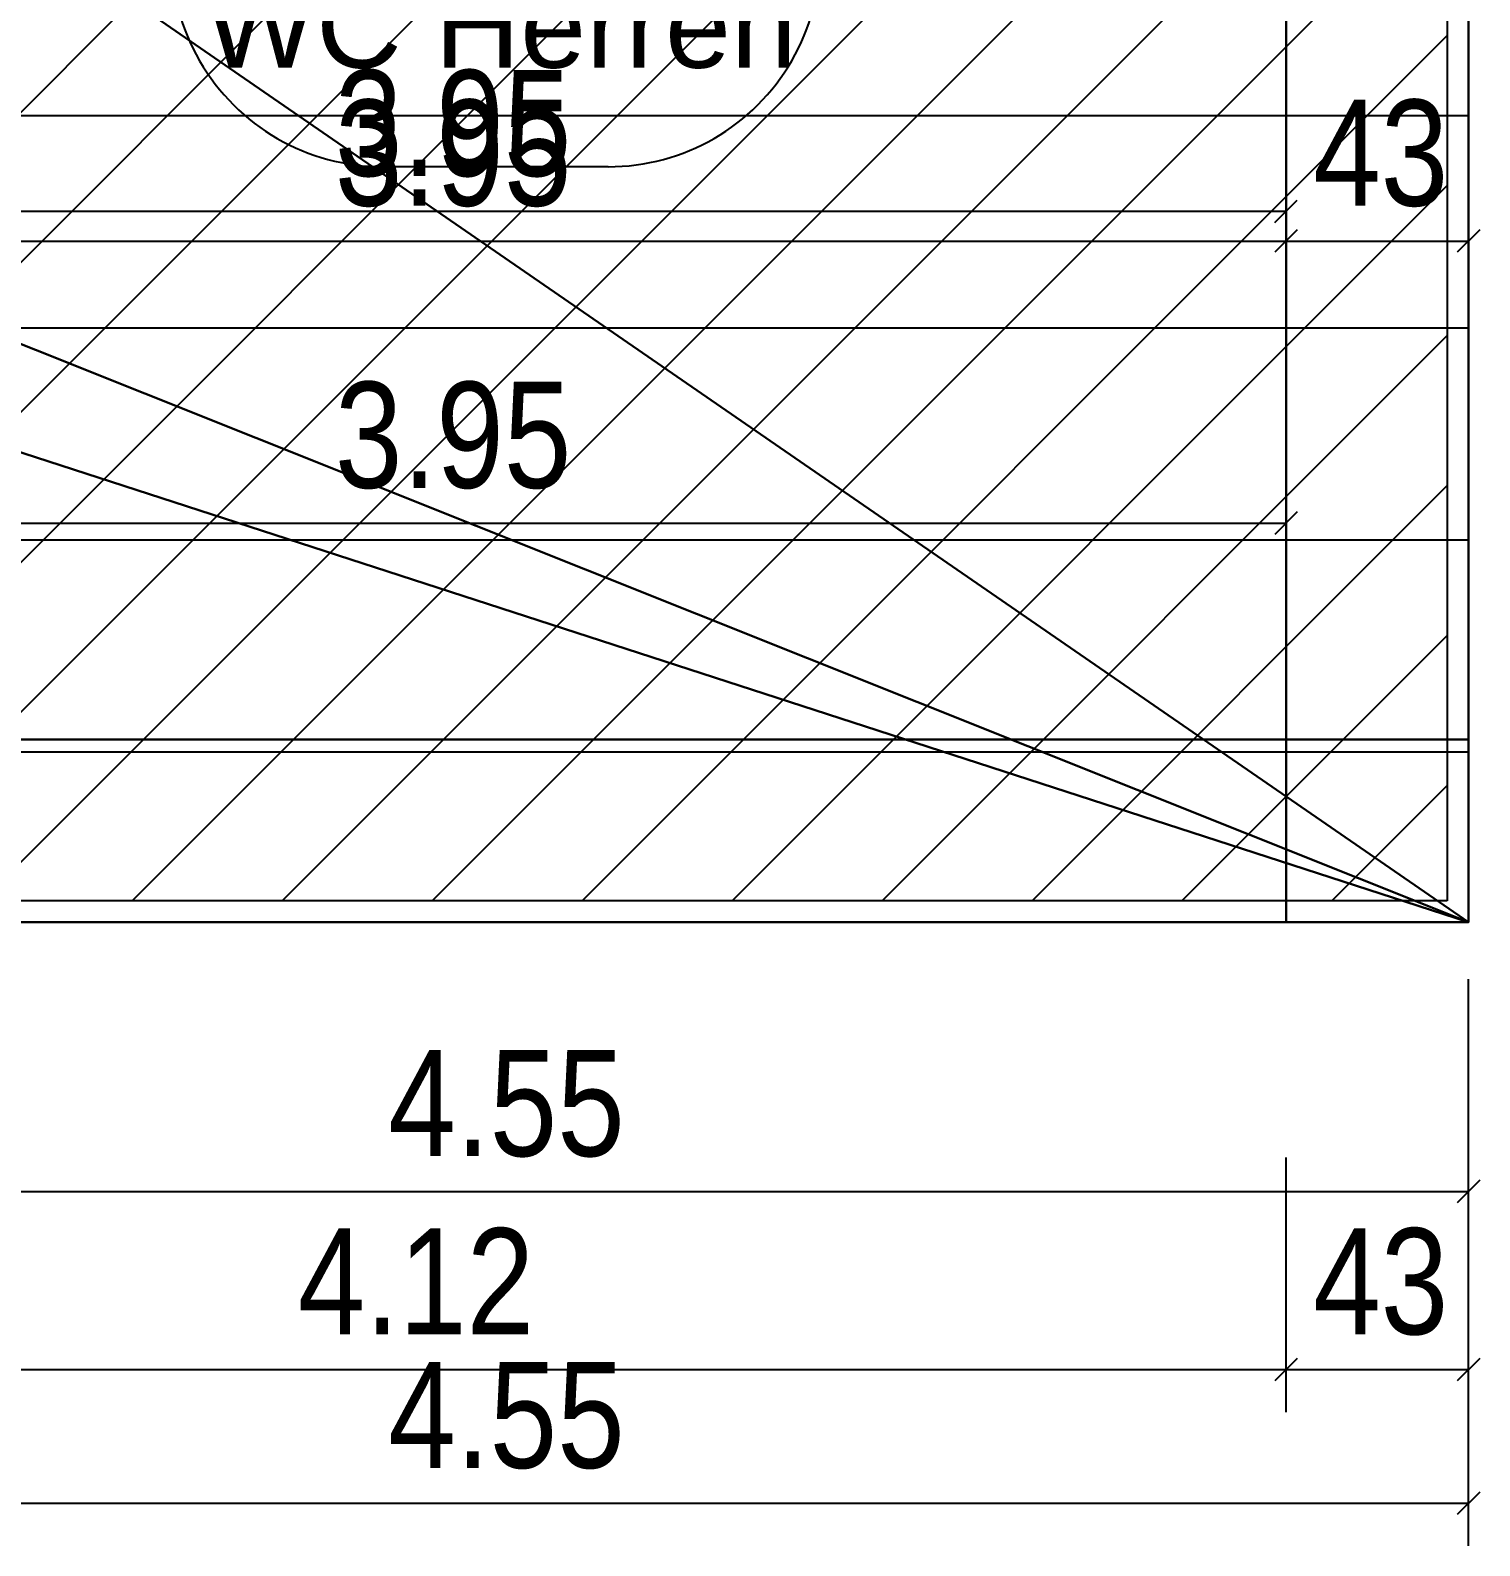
# Model space of a CAD drawing. Extents: x -996 to 41004, y -11542 to 18158.
# Drawn here: x 32972 to 36389, y -4370 to -798 of the extents above; entities that cross this region are included whole.
import ezdxf

# ---------------------------------------------------------------- set-up
doc = ezdxf.new("R2010")
doc.units = 0
doc.header["$LTSCALE"] = 50
doc.layers.get('0').update_dxf_attribs({"lineweight": 25})
for name, color, linetype, lineweight, true_color in [('2D-NovaObj-A_Geschossdecke', 7, 'Continuous', 25, 0x008080), ('2D-NovaObj-A_Wand_allgemein', 3, 'Continuous', 25, 0x00ff00), ('3D-NovaObj-A_Geschossdecke', 7, 'Continuous', 25, 0x008080), ('3D-NovaObj-A_Wand_allgemein', 3, 'Continuous', 25, 0x00ff00), ('A_Geschossdecke', 7, 'Continuous', 25, 0x008080), ('A_Wand_allgemein', 3, 'Continuous', 25, 0x00ff00), ('X_Mass', 7, 'Continuous', 25, 0x0080ff), ('XREF-41001-A-G-EG$0$2D-NovaObj-A_Geschossdecke', 7, 'Continuous', 25, 0x008080), ('XREF-41001-A-G-EG$0$2D-NovaObj-A_Wand_allgemein', 3, 'Continuous', 25, 0x00ff00), ('XREF-41001-A-G-EG$0$3D-NovaObj-A_Geschossdecke', 7, 'Continuous', 25, 0x008080), ('XREF-41001-A-G-EG$0$3D-NovaObj-A_Wand_allgemein', 3, 'Continuous', 25, 0x00ff00), ('XREF-41001-A-G-EG$0$A_Geschossdecke', 7, 'Continuous', 25, 0x008080), ('XREF-41001-A-G-EG$0$A_Wand_allgemein', 3, 'Continuous', 25, 0x00ff00), ('XREF-41001-A-G-EG$0$X_Mass', 7, 'Continuous', 25, 0x0080ff), ('XREF-41001-A-G-O2$0$2D-NovaObj-A_Dach', 1, 'Continuous', 25, 0xff0000), ('XREF-41001-A-G-O2$0$2D-NovaObj-A_Raum', 1, 'Continuous', 25, 0xff0000), ('XREF-41001-A-G-O2$0$2D-NovaObj-A_Wand_allgemein', 3, 'Continuous', 25, 0x00ff00), ('XREF-41001-A-G-O2$0$3D-NovaObj-A_Dach', 1, 'Continuous', 25, 0xff0000), ('XREF-41001-A-G-O2$0$3D-NovaObj-A_Wand_allgemein', 3, 'Continuous', 25, 0x00ff00), ('XREF-41001-A-G-O2$0$A_Dach', 1, 'Continuous', 25, 0xff0000), ('XREF-41001-A-G-O2$0$A_Raum', 1, 'Continuous', 25, 0xff0000), ('XREF-41001-A-G-O2$0$A_Wand_allgemein', 3, 'Continuous', 25, 0x00ff00), ('XREF-41001-A-G-O2$0$X_Mass', 7, 'Continuous', 25, 0x0080ff)]:
    doc.layers.add(name, color=color, linetype=linetype, lineweight=lineweight, true_color=true_color)
doc.styles.get("Standard").update_dxf_attribs({"font": 'ARIALN.TTF'})
doc.styles.add('XREF-41001-A-G-EG$0$Standard', font='ARIALN.TTF')
doc.styles.add('XREF-41001-A-G-O2$0$Standard', font='ARIALN.TTF')

# ---------------------------------------------------------------- blocks, each defined once
blk = doc.blocks.new('Wand_A0AA6LBZLL', base_point=(16412.6, -2900.1))
at = {"layer": '2D-NovaObj-A_Wand_allgemein', "color": 3, "ltscale": 0.25, "true_color": 0x00ff00}
for p, q in [((31982.3, -2470.1), (35932.6, -2470.1)), ((31812.6, -2900.1), (35932.6, -2900.1))]:
    blk.add_line(p, q, dxfattribs=at)
at = {"layer": '3D-NovaObj-A_Wand_allgemein', "color": 3, "linetype": 'Continuous', "ltscale": 0.25, "true_color": 0x00ff00}
for p, q in [((31812.6, -2470.1, 3000), (35932.6, -2470.1, 3000)), ((35932.6, -2470.1), (31812.6, -2470.1)), ((35932.6, -2470.1, 3000), (35932.6, -2470.1)), ((35932.6, -2900.1, 3000), (31812.6, -2900.1, 3000)), ((31812.6, -2900.1), (35932.6, -2900.1)), ((35932.6, -2900.1), (35932.6, -2900.1, 3000))]:
    blk.add_line(p, q, dxfattribs=at)
for points, invisible_edges in [([(16412.6, -2470.1), (35932.6, -2470.1), (35932.6, -2900.1), (16412.6, -2900.1)], 15), ([(16412.6, -2900.1, 3000), (35932.6, -2900.1, 3000), (35932.6, -2470.1, 3000), (16412.6, -2470.1, 3000)], 15), ([(31812.6, -2470.1), (31812.6, -2470.1, 3000), (35932.6, -2470.1, 3000), (35932.6, -2470.1)], 1), ([(35932.6, -2900.1), (35932.6, -2900.1, 3000), (31812.6, -2900.1, 3000), (31812.6, -2900.1)], 4)]:
    blk.add_3dface(points, dxfattribs=dict(at, invisible_edges=invisible_edges))
blk = doc.blocks.new('Wand_A0AA6LCALL', base_point=(35932.6, -2900.1))
at = {"layer": '2D-NovaObj-A_Wand_allgemein', "color": 3, "ltscale": 0.25, "true_color": 0x00ff00}
for p, q in [((35932.6, -2470.1), (35932.6, -540.1)), ((36362.6, -2900.1), (36362.6, -540.1)), ((36362.6, -2900.1), (35932.6, -2900.1))]:
    blk.add_line(p, q, dxfattribs=at)
at = {"layer": '3D-NovaObj-A_Wand_allgemein', "color": 3, "linetype": 'Continuous', "ltscale": 0.25, "true_color": 0x00ff00}
for p, q in [((35932.6, -2900.1, 3000), (35932.6, -540.1, 3000)), ((35932.6, -540.1), (35932.6, -2900.1)), ((36362.6, -540.1, 3000), (36362.6, -2900.1, 3000)), ((36362.6, -2900.1), (36362.6, -540.1)), ((35932.6, -2900.1), (35932.6, -2900.1, 3000)), ((35932.6, -2900.1), (36362.6, -2900.1)), ((36362.6, -2900.1, 3000), (35932.6, -2900.1, 3000)), ((36362.6, -2900.1, 3000), (36362.6, -2900.1))]:
    blk.add_line(p, q, dxfattribs=at)
for points, invisible_edges in [([(35932.6, -2900.1), (35932.6, 10669.9), (36362.6, 10669.9), (36362.6, -2900.1)], 15), ([(36362.6, -2900.1, 3000), (36362.6, 10669.9, 3000), (35932.6, 10669.9, 3000), (35932.6, -2900.1, 3000)], 15), ([(35932.6, -2900.1), (35932.6, -2900.1, 3000), (35932.6, -540.1, 3000), (35932.6, -540.1)], 4), ([(36362.6, -540.1), (36362.6, -540.1, 3000), (36362.6, -2900.1, 3000), (36362.6, -2900.1)], 1), ([(35932.6, -2900.1), (36362.6, -2900.1), (36362.6, -2900.1, 3000), (35932.6, -2900.1, 3000)], 10)]:
    blk.add_3dface(points, dxfattribs=dict(at, invisible_edges=invisible_edges))
blk = doc.blocks.new('XREF-41001-A-G-O2$0$Wand_A0AA6LA6LL', base_point=(16412.6, -2900.1))
at = {"layer": 'XREF-41001-A-G-O2$0$2D-NovaObj-A_Wand_allgemein', "color": 8, "ltscale": 0.25, "true_color": 0x808080}
for p, q in [((31982.3, -2470.1), (35932.6, -2470.1)), ((31812.6, -2900.1), (35932.6, -2900.1))]:
    blk.add_line(p, q, dxfattribs=at)
at = {"layer": 'XREF-41001-A-G-O2$0$3D-NovaObj-A_Wand_allgemein', "color": 8, "linetype": 'Continuous', "ltscale": 0.25, "true_color": 0x808080}
for p, q in [((31812.6, -2470.1, 3000), (35932.6, -2470.1, 3000)), ((35932.6, -2470.1), (31812.6, -2470.1)), ((35932.6, -2470.1, 3000), (35932.6, -2470.1)), ((35932.6, -2900.1, 3000), (31812.6, -2900.1, 3000)), ((31812.6, -2900.1), (35932.6, -2900.1)), ((35932.6, -2900.1), (35932.6, -2900.1, 3000))]:
    blk.add_line(p, q, dxfattribs=at)
for points, invisible_edges in [([(16412.6, -2470.1), (35932.6, -2470.1), (35932.6, -2900.1), (16412.6, -2900.1)], 15), ([(16412.6, -2900.1, 3000), (35932.6, -2900.1, 3000), (35932.6, -2470.1, 3000), (16412.6, -2470.1, 3000)], 15), ([(31812.6, -2470.1), (31812.6, -2470.1, 3000), (35932.6, -2470.1, 3000), (35932.6, -2470.1)], 1), ([(35932.6, -2900.1), (35932.6, -2900.1, 3000), (31812.6, -2900.1, 3000), (31812.6, -2900.1)], 4)]:
    blk.add_3dface(points, dxfattribs=dict(at, invisible_edges=invisible_edges))
blk = doc.blocks.new('XREF-41001-A-G-O2$0$Wand_A0AA6LAALL', base_point=(35932.6, -2900.1))
at = {"layer": 'XREF-41001-A-G-O2$0$2D-NovaObj-A_Wand_allgemein', "color": 8, "ltscale": 0.25, "true_color": 0x808080}
for p, q in [((35932.6, -2470.1), (35932.6, -540.1)), ((36362.6, -2900.1), (36362.6, -540.1)), ((36362.6, -2900.1), (35932.6, -2900.1))]:
    blk.add_line(p, q, dxfattribs=at)
at = {"layer": 'XREF-41001-A-G-O2$0$3D-NovaObj-A_Wand_allgemein', "color": 8, "linetype": 'Continuous', "ltscale": 0.25, "true_color": 0x808080}
for p, q in [((35932.6, -2900.1, 3000), (35932.6, -540.1, 3000)), ((35932.6, -540.1), (35932.6, -2900.1)), ((36362.6, -540.1, 3000), (36362.6, -2900.1, 3000)), ((36362.6, -2900.1), (36362.6, -540.1)), ((35932.6, -2900.1), (35932.6, -2900.1, 3000)), ((35932.6, -2900.1), (36362.6, -2900.1)), ((36362.6, -2900.1, 3000), (35932.6, -2900.1, 3000)), ((36362.6, -2900.1, 3000), (36362.6, -2900.1))]:
    blk.add_line(p, q, dxfattribs=at)
for points, invisible_edges in [([(35932.6, -2900.1), (35932.6, 10669.9), (36362.6, 10669.9), (36362.6, -2900.1)], 15), ([(36362.6, -2900.1, 3000), (36362.6, 10669.9, 3000), (35932.6, 10669.9, 3000), (35932.6, -2900.1, 3000)], 15), ([(35932.6, -2900.1), (35932.6, -2900.1, 3000), (35932.6, -540.1, 3000), (35932.6, -540.1)], 4), ([(36362.6, -540.1), (36362.6, -540.1, 3000), (36362.6, -2900.1, 3000), (36362.6, -2900.1)], 1), ([(35932.6, -2900.1), (36362.6, -2900.1), (36362.6, -2900.1, 3000), (35932.6, -2900.1, 3000)], 10)]:
    blk.add_3dface(points, dxfattribs=dict(at, invisible_edges=invisible_edges))
blk = doc.blocks.new('XREF-41001-A-G-O2$0$WC Herren_A0AA6LBBLL', base_point=(33304.3, -1119.8))
at = {"layer": 'XREF-41001-A-G-O2$0$2D-NovaObj-A_Raum', "color": 8, "ltscale": 0.25, "true_color": 0x808080}
for p, q in [((33804.3, -119.8), (34334.4, -119.8)), ((33304.3, -619.8), (34834.4, -619.8)), ((34334.4, -1119.8), (33804.3, -1119.8))]:
    blk.add_line(p, q, dxfattribs=at)
for centre, major_axis in [((33804.3, -619.8), (0, 500)), ((34334.4, -619.8), (0, -500))]:
    blk.add_ellipse(centre, major_axis=major_axis, ratio=1, start_param=0, end_param=3.141593, dxfattribs=at)
at = {"layer": 'XREF-41001-A-G-O2$0$2D-NovaObj-A_Raum', "color": 8, "ltscale": 0.25, "true_color": 0x808080, "char_height": 200, "attachment_point": 1, "style": 'XREF-41001-A-G-O2$0$Standard'}
for s, insert in [('{\\fArial;212}', (33847.5, -353.2)), ('{\\fArial;WC Herren}', (33382.4, -686.5))]:
    blk.add_mtext(s, dxfattribs=dict(at, insert=insert))
blk = doc.blocks.new('XREF-41001-A-G-O2$0$Dachfläche_A0AA6LBFLL', base_point=(3362.6, -2900.1))
at = {"layer": 'XREF-41001-A-G-O2$0$2D-NovaObj-A_Dach', "color": 8, "ltscale": 0.25, "true_color": 0x808080}
for p, q in [((36362.6, 11099.9), (36362.6, -2900.1)), ((36362.6, -2900.1), (3362.6, -2900.1))]:
    blk.add_line(p, q, dxfattribs=at)
at = {"layer": 'XREF-41001-A-G-O2$0$2D-NovaObj-A_Dach', "color": 8, "linetype": 'Continuous', "ltscale": 0.25, "true_color": 0x808080}
for p, q in [((36362.6, -1000), (3362.6, -1000)), ((36362.6, -1500), (3362.6, -1500)), ((36362.6, -2000), (3362.6, -2000)), ((36362.6, -2500), (3362.6, -2500))]:
    blk.add_line(p, q, dxfattribs=at)
at = {"layer": 'XREF-41001-A-G-O2$0$3D-NovaObj-A_Dach', "color": 8, "linetype": 'Continuous', "ltscale": 0.25, "true_color": 0x808080}
for p, q in [((36362.6, 11099.9, 3000), (36362.6, -2900.1, 3000)), ((36362.6, 11099.9, 3635), (36362.6, -2900.1, 3635)), ((36362.6, 11099.9, 3635), (36362.6, -2900.1, 3635)), ((36362.6, -2900.1, 3000), (36362.6, 11099.9, 3000)), ((36362.6, -2900.1, 3000), (3362.6, -2900.1, 3000)), ((36362.6, -2900.1, 3635), (3362.6, -2900.1, 3635)), ((36362.6, -2900.1, 3635), (3362.6, -2900.1, 3635)), ((3362.6, -2900.1, 3000), (36362.6, -2900.1, 3000)), ((36362.6, -2900.1, 3000), (36362.6, -2900.1, 3635)), ((36362.6, -2900.1, 3000), (36362.6, -2900.1, 3635)), ((36362.6, -2900.1, 3635), (36362.6, -2900.1, 3000))]:
    blk.add_line(p, q, dxfattribs=at)
at = {"layer": 'XREF-41001-A-G-O2$0$3D-NovaObj-A_Dach', "color": 8, "linetype": 'Continuous', "ltscale": 0.25, "true_color": 0x808080, "invisible_edges": 15}
for points in [[(3362.6, -2900.1, 3000), (3362.6, 11099.9, 3000), (36362.6, 11099.9, 3000)], [(3362.6, -2900.1, 3000), (36362.6, 11099.9, 3000), (36362.6, -2900.1, 3000)], [(36362.6, 11099.9, 3635), (3362.6, 11099.9, 3635), (3362.6, -2900.1, 3635)], [(36362.6, -2900.1, 3635), (36362.6, 11099.9, 3635), (3362.6, -2900.1, 3635)]]:
    blk.add_3dface(points, dxfattribs=at)
at = {"layer": 'XREF-41001-A-G-O2$0$3D-NovaObj-A_Dach', "color": 8, "linetype": 'Continuous', "ltscale": 0.25, "true_color": 0x808080}
for points in [[(36362.6, 11099.9, 3000), (36362.6, 11099.9, 3635), (36362.6, -2900.1, 3635), (36362.6, -2900.1, 3000)], [(36362.6, -2900.1, 3000), (36362.6, -2900.1, 3635), (3362.6, -2900.1, 3635), (3362.6, -2900.1, 3000)]]:
    blk.add_3dface(points, dxfattribs=at)
blk = doc.blocks.new('XREF-41001-A-G-O2$0$Maß_A0AA6LBTLL', base_point=(3766, -1725))
at = {"color": 8, "ltscale": 0.25, "true_color": 0x808080}
for p, q in [((35932.6, -1125), (35932.6, -1725)), ((35906, -1251.5), (35959.1, -1198.5)), ((35932.6, -1225), (3792.6, -1225))]:
    blk.add_line(p, q, dxfattribs=at)
at = {"color": 8, "ltscale": 0.25, "true_color": 0x808080, "insert": (33690.4, -891.7), "char_height": 250, "attachment_point": 1, "style": 'XREF-41001-A-G-O2$0$Standard'}
blk.add_mtext('{\\fArial Narrow;3.95}', dxfattribs=at)
blk = doc.blocks.new('XREF-41001-A-G-O2$0$Maß_A0AA6LBVLL', base_point=(3336, -4055))
at = {"color": 8, "ltscale": 0.25, "true_color": 0x808080}
for p, q in [((35932.6, -4055), (35932.6, -3455)), ((36362.6, -4055), (36362.6, -3455)), ((35959.1, -3928.5), (35906, -3981.5)), ((36389.1, -3928.5), (36336, -3981.5)), ((3362.6, -3955), (36362.6, -3955))]:
    blk.add_line(p, q, dxfattribs=at)
at = {"color": 8, "ltscale": 0.25, "true_color": 0x808080, "char_height": 250, "attachment_point": 1, "style": 'XREF-41001-A-G-O2$0$Standard'}
for s, insert in [('{\\fArial Narrow;4.12}', (33602.8, -3621.7)), ('{\\fArial Narrow;43}', (35996.5, -3621.7))]:
    blk.add_mtext(s, dxfattribs=dict(at, insert=insert))
blk = doc.blocks.new('XREF-41001-A-G-O2')
at = {"layer": 'XREF-41001-A-G-O2$0$A_Dach', "color": 8, "ltscale": 0.25, "true_color": 0x808080}
blk.add_blockref('XREF-41001-A-G-O2$0$Dachfläche_A0AA6LBFLL', (3362.6, -2900.1), dxfattribs=at)
at = {"layer": 'XREF-41001-A-G-O2$0$A_Raum', "color": 8, "ltscale": 0.25, "true_color": 0x808080}
blk.add_blockref('XREF-41001-A-G-O2$0$WC Herren_A0AA6LBBLL', (33304.3, -1119.8), dxfattribs=at)
at = {"layer": 'XREF-41001-A-G-O2$0$A_Wand_allgemein', "color": 8, "ltscale": 0.25, "true_color": 0x808080}
for name, p in [('XREF-41001-A-G-O2$0$Wand_A0AA6LAALL', (35932.6, -2900.1)), ('XREF-41001-A-G-O2$0$Wand_A0AA6LA6LL', (16412.6, -2900.1))]:
    blk.add_blockref(name, p, dxfattribs=at)
at = {"layer": 'XREF-41001-A-G-O2$0$X_Mass', "color": 8, "ltscale": 0.25, "true_color": 0x808080}
for name, p in [('XREF-41001-A-G-O2$0$Maß_A0AA6LBTLL', (3766, -1725)), ('XREF-41001-A-G-O2$0$Maß_A0AA6LBVLL', (3336, -4055))]:
    blk.add_blockref(name, p, dxfattribs=at)
blk = doc.blocks.new('Geschossdecke_A0AA6LCPLL', base_point=(13362.6, -2900.1))
at = {"layer": '2D-NovaObj-A_Geschossdecke', "color": 134, "ltscale": 0.25, "true_color": 0x009999}
for p, q in [((36312.6, 11049.9), (36312.6, -2850.1)), ((36312.6, -2850.1), (26812.6, -2850.1))]:
    blk.add_line(p, q, dxfattribs=at)
at = {"layer": '2D-NovaObj-A_Geschossdecke', "color": 134, "linetype": 'Continuous', "ltscale": 0.25, "true_color": 0x009999}
for p, q in [((31091, -2850.1), (36312.6, 2371.4)), ((31444.6, -2850.1), (36312.6, 2017.9)), ((31798.1, -2850.1), (36312.6, 1664.3)), ((32151.7, -2850.1), (36312.6, 1310.8)), ((32505.2, -2850.1), (36312.6, 957.2)), ((32858.8, -2850.1), (36312.6, 603.7)), ((33212.3, -2850.1), (36312.6, 250.1)), ((33565.9, -2850.1), (36312.6, -103.4)), ((33919.5, -2850.1), (36312.6, -457)), ((34273, -2850.1), (36312.6, -810.6)), ((34626.6, -2850.1), (36312.6, -1164.1)), ((34980.1, -2850.1), (36312.6, -1517.7)), ((35333.7, -2850.1), (36312.6, -1871.2)), ((35687.2, -2850.1), (36312.6, -2224.8)), ((36040.8, -2850.1), (36312.6, -2578.3))]:
    blk.add_line(p, q, dxfattribs=at)
at = {"layer": '3D-NovaObj-A_Geschossdecke', "color": 134, "linetype": 'Continuous', "ltscale": 0.25, "true_color": 0x009999}
for p, q in [((36362.6, -2900.1, 3000), (36362.6, 11099.9, 3000)), ((36362.6, -2900.1, 3380), (36362.6, 11099.9, 3380)), ((26762.6, -2900.1, 3000), (36362.6, -2900.1, 3000)), ((26762.6, -2900.1, 3380), (36362.6, -2900.1, 3380)), ((36362.6, -2900.1, 3000), (36362.6, -2900.1, 3380))]:
    blk.add_line(p, q, dxfattribs=at)
for points in [[(36362.6, -2900.1, 3380), (36362.6, 11099.9, 3380), (36362.6, 11099.9, 3000), (36362.6, -2900.1, 3000)], [(26762.6, -2900.1, 3380), (36362.6, -2900.1, 3380), (36362.6, -2900.1, 3000), (26762.6, -2900.1, 3000)]]:
    blk.add_3dface(points, dxfattribs=at)
mesh = blk.add_polyface(dxfattribs=at)
corners = [(26762.6, -2900.1, 3000), (36362.6, -2900.1, 3000), (36362.6, 11099.9, 3000), (16412.6, 11099.9, 3000), (16412.6, -2900.1, 3000), (13362.6, -2900.1, 3000), (23262.6, -2900.1, 3000), (23262.6, 2474.9, 3000), (28562.6, 2474.9, 3000), (28562.6, 214.9, 3000), (26762.6, 214.9, 3000)]
mesh.append_faces([[corners[k] for k in face] for face in [(6, 3, 7, 7), (7, 2, 8, 8), (8, 1, 9, 9)]], dxfattribs={"vtx0": -1, "vtx1": -1, "vtx2": -1, "color": 134})
mesh.append_faces([[corners[k] for k in face] for face in [(1, 10, 9, 9)]], dxfattribs={"vtx0": -1, "vtx2": -1, "vtx3": -1, "color": 134})
mesh.append_faces([[corners[k] for k in face] for face in [(4, 3, 6, 6), (3, 2, 7, 7), (2, 1, 8, 8)]], dxfattribs={"vtx1": -1, "vtx2": -1, "vtx3": -1, "color": 134})
mesh.append_faces([[corners[k] for k in face] for face in [(1, 0, 10, 10)]], dxfattribs={"vtx2": -1, "vtx3": -1, "color": 134})
mesh = blk.add_polyface(dxfattribs=at)
corners = [(26762.6, -2900.1, 3380), (36362.6, -2900.1, 3380), (36362.6, 11099.9, 3380), (16412.6, 11099.9, 3380), (16412.6, -2900.1, 3380), (13362.6, -2900.1, 3380), (23262.6, -2900.1, 3380), (23262.6, 2474.9, 3380), (28562.6, 2474.9, 3380), (28562.6, 214.9, 3380), (26762.6, 214.9, 3380)]
mesh.append_faces([[corners[k] for k in face] for face in [(4, 6, 3, 3), (3, 7, 2, 2), (2, 8, 1, 1)]], dxfattribs={"vtx0": -1, "vtx1": -1, "vtx2": -1, "color": 134})
mesh.append_faces([[corners[k] for k in face] for face in [(1, 10, 0, 0)]], dxfattribs={"vtx0": -1, "vtx2": -1, "color": 134})
mesh.append_faces([[corners[k] for k in face] for face in [(1, 9, 10, 10)]], dxfattribs={"vtx0": -1, "vtx2": -1, "vtx3": -1, "color": 134})
mesh.append_faces([[corners[k] for k in face] for face in [(6, 7, 3, 3), (7, 8, 2, 2), (8, 9, 1, 1)]], dxfattribs={"vtx1": -1, "vtx2": -1, "vtx3": -1, "color": 134})
blk = doc.blocks.new('XREF-41001-A-G-EG$0$Wand_A0AA6L8JLL', base_point=(3792.6, -2900.1))
at = {"layer": 'XREF-41001-A-G-EG$0$2D-NovaObj-A_Wand_allgemein', "color": 6, "ltscale": 0.25, "true_color": 0xff00ff}
for p, q in [((31982.3, -2470.1), (35932.6, -2470.1)), ((36362.6, -2900.1), (36362.6, -2470.1)), ((31812.3, -2900.1), (36362.6, -2900.1))]:
    blk.add_line(p, q, dxfattribs=at)
at = {"layer": 'XREF-41001-A-G-EG$0$3D-NovaObj-A_Wand_allgemein', "color": 6, "linetype": 'Continuous', "ltscale": 0.25, "true_color": 0xff00ff}
for p, q in [((29812.3, -2470.1, 3000), (36362.6, -2470.1, 3000)), ((31812.3, -2470.1, 3000), (36362.6, -2470.1, 3000)), ((36362.6, -2470.1), (31812.3, -2470.1)), ((31812.3, -2470.1), (36362.6, -2470.1)), ((36362.6, -2470.1, 3000), (36362.6, -2470.1)), ((36362.6, -2470.1, 3000), (36362.6, -2900.1, 3000)), ((36362.6, -2900.1), (36362.6, -2470.1)), ((29812.3, -2900.1, 3000), (36362.6, -2900.1, 3000)), ((36362.6, -2900.1, 3000), (31812.3, -2900.1, 3000)), ((31812.3, -2900.1), (36362.6, -2900.1)), ((31812.3, -2900.1), (36362.6, -2900.1)), ((36362.6, -2900.1), (36362.6, -2900.1, 3000))]:
    blk.add_line(p, q, dxfattribs=at)
for points, invisible_edges in [([(29812.3, -2900.1, 3000), (36362.6, -2900.1, 3000), (36362.6, -2470.1, 3000), (29812.3, -2470.1, 3000)], 15), ([(31812.3, -2470.1), (31812.3, -2470.1, 3000), (36362.6, -2470.1, 3000), (36362.6, -2470.1)], 1), ([(31812.3, -2470.1), (36362.6, -2470.1), (36362.6, -2900.1), (31812.3, -2900.1)], 15), ([(36362.6, -2470.1, 3000), (36362.6, -2900.1, 3000), (36362.6, -2900.1), (36362.6, -2470.1)], 10), ([(36362.6, -2900.1), (36362.6, -2900.1, 3000), (31812.3, -2900.1, 3000), (31812.3, -2900.1)], 4)]:
    blk.add_3dface(points, dxfattribs=dict(at, invisible_edges=invisible_edges))
blk = doc.blocks.new('XREF-41001-A-G-EG$0$Wand_A0AA6L8RLL', base_point=(35932.6, -2470.1))
at = {"layer": 'XREF-41001-A-G-EG$0$2D-NovaObj-A_Wand_allgemein', "color": 6, "ltscale": 0.25, "true_color": 0xff00ff}
for p, q in [((35932.6, -2470.1), (35932.6, -540.1)), ((36362.6, -2470.1), (36362.6, -540.1))]:
    blk.add_line(p, q, dxfattribs=at)
at = {"layer": 'XREF-41001-A-G-EG$0$3D-NovaObj-A_Wand_allgemein', "color": 6, "linetype": 'Continuous', "ltscale": 0.25, "true_color": 0xff00ff}
for p, q in [((35932.6, -2470.1, 3000), (35932.6, -540.1, 3000)), ((35932.6, -540.1), (35932.6, -2470.1)), ((36362.6, -540.1, 3000), (36362.6, -2470.1, 3000)), ((36362.6, -2470.1), (36362.6, -540.1)), ((35932.6, -2470.1), (35932.6, -2470.1, 3000)), ((36362.6, -2470.1, 3000), (36362.6, -2470.1))]:
    blk.add_line(p, q, dxfattribs=at)
for points, invisible_edges in [([(36362.6, -2470.1, 3000), (36362.6, 11099.9, 3000), (35932.6, 11099.9, 3000), (35932.6, -2470.1, 3000)], 15), ([(35932.6, -2470.1), (35932.6, 5329.9), (36362.6, 5329.9), (36362.6, -2470.1)], 15), ([(35932.6, -2470.1), (35932.6, -2470.1, 3000), (35932.6, -540.1, 3000), (35932.6, -540.1)], 4), ([(36362.6, -540.1), (36362.6, -540.1, 3000), (36362.6, -2470.1, 3000), (36362.6, -2470.1)], 1)]:
    blk.add_3dface(points, dxfattribs=dict(at, invisible_edges=invisible_edges))
blk = doc.blocks.new('XREF-41001-A-G-EG$0$Geschossdecke_A0AA6L9BLL', base_point=(3362.6, -2900.1))
at = {"layer": 'XREF-41001-A-G-EG$0$2D-NovaObj-A_Geschossdecke', "color": 6, "ltscale": 0.25, "true_color": 0xff00ff}
for p, q in [((36312.6, 11049.9), (36312.6, -2850.1)), ((36312.6, -2850.1), (26812.6, -2850.1))]:
    blk.add_line(p, q, dxfattribs=at)
at = {"layer": 'XREF-41001-A-G-EG$0$2D-NovaObj-A_Geschossdecke', "color": 6, "linetype": 'Continuous', "ltscale": 0.25, "true_color": 0xff00ff}
for p, q in [((31091, -2850.1), (36312.6, 2371.4)), ((31444.6, -2850.1), (36312.6, 2017.9)), ((31798.1, -2850.1), (36312.6, 1664.3)), ((32151.7, -2850.1), (36312.6, 1310.8)), ((32505.2, -2850.1), (36312.6, 957.2)), ((32858.8, -2850.1), (36312.6, 603.7)), ((33212.3, -2850.1), (36312.6, 250.1)), ((33565.9, -2850.1), (36312.6, -103.4)), ((33919.5, -2850.1), (36312.6, -457)), ((34273, -2850.1), (36312.6, -810.6)), ((34626.6, -2850.1), (36312.6, -1164.1)), ((34980.1, -2850.1), (36312.6, -1517.7)), ((35333.7, -2850.1), (36312.6, -1871.2)), ((35687.2, -2850.1), (36312.6, -2224.8)), ((36040.8, -2850.1), (36312.6, -2578.3))]:
    blk.add_line(p, q, dxfattribs=at)
at = {"layer": 'XREF-41001-A-G-EG$0$3D-NovaObj-A_Geschossdecke', "color": 6, "linetype": 'Continuous', "ltscale": 0.25, "true_color": 0xff00ff}
for p, q in [((36362.6, 11099.9, 3000), (36362.6, -2900.1, 3000)), ((36362.6, 11099.9, 3380), (36362.6, -2900.1, 3380)), ((36362.6, -2900.1, 3000), (26762.6, -2900.1, 3000)), ((36362.6, -2900.1, 3380), (26762.6, -2900.1, 3380)), ((36362.6, -2900.1, 3000), (36362.6, -2900.1, 3380))]:
    blk.add_line(p, q, dxfattribs=at)
at = {"layer": 'XREF-41001-A-G-EG$0$3D-NovaObj-A_Geschossdecke', "color": 6, "linetype": 'Continuous', "ltscale": 0.25, "true_color": 0xff00ff, "invisible_edges": 15}
for points in [[(28562.6, 219.9, 3000), (36362.6, 11099.9, 3000), (36362.6, -2900.1, 3000)], [(28562.6, 219.9, 3380), (36362.6, 11099.9, 3380), (36362.6, -2900.1, 3380)], [(28562.6, 219.9, 3000), (36362.6, -2900.1, 3000), (26762.6, -2900.1, 3000)], [(28562.6, 219.9, 3380), (36362.6, -2900.1, 3380), (26762.6, -2900.1, 3380)]]:
    blk.add_3dface(points, dxfattribs=at)
at = {"layer": 'XREF-41001-A-G-EG$0$3D-NovaObj-A_Geschossdecke', "color": 6, "linetype": 'Continuous', "ltscale": 0.25, "true_color": 0xff00ff}
for points in [[(36362.6, 11099.9, 3380), (36362.6, -2900.1, 3380), (36362.6, -2900.1, 3000), (36362.6, 11099.9, 3000)], [(36362.6, -2900.1, 3380), (26762.6, -2900.1, 3380), (26762.6, -2900.1, 3000), (36362.6, -2900.1, 3000)]]:
    blk.add_3dface(points, dxfattribs=at)
blk = doc.blocks.new('XREF-41001-A-G-EG$0$Maß_A0AA6L9PLL', base_point=(3336, -4370))
at = {"color": 6, "ltscale": 0.25, "true_color": 0xff00ff}
for p, q in [((36362.6, -4370), (36362.6, -3770)), ((36389.1, -4243.5), (36336, -4296.5)), ((3362.6, -4270), (36362.6, -4270))]:
    blk.add_line(p, q, dxfattribs=at)
at = {"color": 6, "ltscale": 0.25, "true_color": 0xff00ff, "insert": (33816.2, -3936.7), "char_height": 250, "attachment_point": 1, "style": 'XREF-41001-A-G-EG$0$Standard'}
blk.add_mtext('{\\fArial Narrow;4.55}', dxfattribs=at)
blk = doc.blocks.new('XREF-41001-A-G-EG$0$Maß_A0AA6L9ZLL', base_point=(3766, -2460))
at = {"color": 6, "ltscale": 0.25, "true_color": 0xff00ff}
for p, q in [((35932.6, -1860), (35932.6, -2460)), ((3792.6, -1960), (35932.6, -1960)), ((35959.1, -1933.5), (35906, -1986.5))]:
    blk.add_line(p, q, dxfattribs=at)
at = {"color": 6, "ltscale": 0.25, "true_color": 0xff00ff, "insert": (33690.4, -1626.7), "char_height": 250, "attachment_point": 1, "style": 'XREF-41001-A-G-EG$0$Standard'}
blk.add_mtext('{\\fArial Narrow;3.95}', dxfattribs=at)
blk = doc.blocks.new('XREF-41001-A-G-EG')
at = {"layer": 'XREF-41001-A-G-EG$0$A_Geschossdecke', "color": 6, "ltscale": 0.25, "true_color": 0xff00ff}
blk.add_blockref('XREF-41001-A-G-EG$0$Geschossdecke_A0AA6L9BLL', (3362.6, -2900.1), dxfattribs=at)
at = {"layer": 'XREF-41001-A-G-EG$0$A_Wand_allgemein', "color": 6, "ltscale": 0.25, "true_color": 0xff00ff}
for name, p in [('XREF-41001-A-G-EG$0$Wand_A0AA6L8RLL', (35932.6, -2470.1)), ('XREF-41001-A-G-EG$0$Wand_A0AA6L8JLL', (3792.6, -2900.1))]:
    blk.add_blockref(name, p, dxfattribs=at)
at = {"layer": 'XREF-41001-A-G-EG$0$X_Mass', "color": 6, "ltscale": 0.25, "true_color": 0xff00ff}
for name, p in [('XREF-41001-A-G-EG$0$Maß_A0AA6L9ZLL', (3766, -2460)), ('XREF-41001-A-G-EG$0$Maß_A0AA6L9PLL', (3336, -4370))]:
    blk.add_blockref(name, p, dxfattribs=at)
blk = doc.blocks.new('Maß_A0AA6LD8LL', base_point=(3769, -1795))
at = {"ltscale": 0.25}
for p, q in [((35932.6, -1195), (35932.6, -1795)), ((36362.6, -1195), (36362.6, -1795)), ((35959.1, -1268.5), (35906, -1321.5)), ((36389.1, -1268.5), (36336, -1321.5)), ((3795.5, -1295), (36362.6, -1295))]:
    blk.add_line(p, q, dxfattribs=at)
at = {"ltscale": 0.25, "char_height": 250, "attachment_point": 1}
for s, insert in [('{\\fArial Narrow;3.95}', (33690.4, -961.7)), ('{\\fArial Narrow;43}', (35996.5, -961.7))]:
    blk.add_mtext(s, dxfattribs=dict(at, insert=insert))
blk = doc.blocks.new('Maß_A0AA6LD9LL', base_point=(3336, -3635))
at = {"ltscale": 0.25}
for p, q in [((36362.6, -3635), (36362.6, -3035)), ((3362.6, -3535), (36362.6, -3535)), ((36389.1, -3508.5), (36336, -3561.5))]:
    blk.add_line(p, q, dxfattribs=at)
at = {"ltscale": 0.25, "insert": (33816.3, -3201.7), "char_height": 250, "attachment_point": 1}
blk.add_mtext('{\\fArial Narrow;4.55}', dxfattribs=at)

msp = doc.modelspace()

# ---------------------------------------------------------------- block references
at = {"color": 8, "lineweight": 25, "ltscale": 0.25, "true_color": 0x808080}
msp.add_blockref('XREF-41001-A-G-O2', (0, 0, 3380), dxfattribs=at)
at = {"color": 6, "lineweight": 25, "ltscale": 0.25, "true_color": 0xff00ff}
msp.add_blockref('XREF-41001-A-G-EG', (0, 0, -3380), dxfattribs=at)
at = {"layer": 'A_Geschossdecke', "color": 134, "ltscale": 0.25, "true_color": 0x009999}
msp.add_blockref('Geschossdecke_A0AA6LCPLL', (13362.6, -2900.1), dxfattribs=at)
at = {"layer": 'A_Wand_allgemein', "color": 3, "ltscale": 0.25, "true_color": 0x00ff00}
for name, p in [('Wand_A0AA6LCALL', (35932.6, -2900.1)), ('Wand_A0AA6LBZLL', (16412.6, -2900.1))]:
    msp.add_blockref(name, p, dxfattribs=at)
at = {"layer": 'X_Mass', "ltscale": 0.25}
for name, p in [('Maß_A0AA6LD8LL', (3769, -1795)), ('Maß_A0AA6LD9LL', (3336, -3635))]:
    msp.add_blockref(name, p, dxfattribs=at)

doc.saveas('drawing.dxf')
